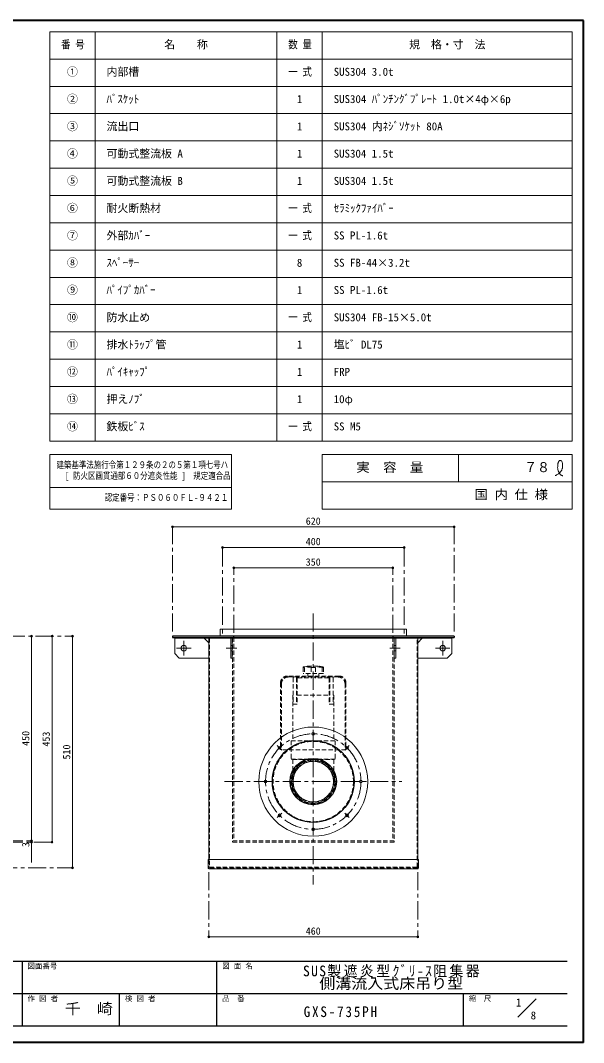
# Model space of a CAD drawing. Units: millimetres at full size, sheet at 1:8. Extents: x -1691 to 1549, y -1119 to 1129.
# Drawn here: x 309 to 1549, y -1119 to 1129 of the extents above; entities that cross this region are included whole.
import ezdxf
from ezdxf.enums import TextEntityAlignment as Align

# ---------------------------------------------------------------- set-up
doc = ezdxf.new("R2010")
doc.units = ezdxf.units.MM
doc.header["$LTSCALE"] = 8
doc.header["$PDMODE"] = 32
doc.header["$PDSIZE"] = 4
doc.linetypes.add('CHAIN1', pattern=[8, 5, -1, 1, -1])
doc.linetypes.add('DASHED1', pattern=[1.8, 1.2, -0.6])
doc.layers.add('0-0_ﾚｲﾔ1', color=4, linetype='Continuous', lineweight=9)
doc.styles.add('ＭＳ ゴシック', font='')
doc.styles.get('ＭＳ ゴシック').set_extended_font_data('MS Gothic')

msp = doc.modelspace()

# ---------------------------------------------------------------- linework, layer by layer
at = {"layer": '0-0_ﾚｲﾔ1', "color": 1, "lineweight": 40}
for p, q in [((1548.863, 1129.091), (-1691.137, 1129.091)), ((1548.863, -1118.909), (1548.863, 1129.091)), ((1548.863, -1118.909), (-1691.137, -1118.909))]:
    msp.add_line(p, q, dxfattribs=at)
at = {"layer": '0-0_ﾚｲﾔ1', "color": 3, "lineweight": 18}
for p, q in [((1523.863, 1104.091), (373.863, 1104.091)), ((373.863, 204.091), (373.863, 1104.091)), ((473.863, 204.091), (473.863, 1104.091)), ((873.863, 204.091), (873.863, 1104.091)), ((973.863, 204.091), (973.863, 1104.091)), ((1523.863, 204.091), (1523.863, 1104.091)), ((1523.863, 1044.091), (373.863, 1044.091)), ((1523.863, 984.091), (373.863, 984.091)), ((1523.863, 924.091), (373.863, 924.091)), ((1523.863, 864.091), (373.863, 864.091)), ((1523.863, 804.091), (373.863, 804.091)), ((1523.863, 744.091), (373.863, 744.091)), ((1523.863, 684.091), (373.863, 684.091)), ((1523.863, 624.091), (373.863, 624.091)), ((1523.863, 564.091), (373.863, 564.091)), ((1523.863, 504.091), (373.863, 504.091)), ((1523.863, 444.091), (373.863, 444.091)), ((1523.863, 384.091), (373.863, 384.091)), ((1523.863, 324.091), (373.863, 324.091)), ((1523.863, 264.091), (373.863, 264.091)), ((1523.863, 204.091), (373.863, 204.091)), ((373.863, 54.091), (373.863, 174.091)), ((973.863, 54.091), (973.863, 174.091)), ((1523.863, 174.091), (973.863, 174.091)), ((1273.863, 174.091), (1273.863, 114.091)), ((1523.863, 54.091), (1523.863, 174.091)), ((1523.863, 114.091), (973.863, 114.091)), ((773.863, 102.091), (373.863, 102.091)), ((773.863, 54.091), (373.863, 54.091)), ((1523.863, 54.091), (973.863, 54.091))]:
    msp.add_line(p, q, dxfattribs=at)
at = {"layer": '0-0_ﾚｲﾔ1', "linetype": 'CHAIN1'}
for p, q in [((643.863, -214.909), (643.863, 15.091)), ((1263.863, -214.909), (1263.863, 15.091)), ((753.863, -199.909), (753.863, -29.909)), ((1153.863, -199.909), (1153.863, -29.909)), ((778.863, -217.909), (778.863, -74.909)), ((1128.863, -217.909), (1128.863, -74.909)), ((953.863, -174.909), (953.863, -771.509)), ((-361.137, -224.909), (423.863, -224.909)), ((668.863, -267.509), (668.863, -235.509)), ((1238.863, -267.509), (1238.863, -235.509)), ((684.863, -251.509), (652.863, -251.509)), ((785.463, -251.509), (762.263, -251.509)), ((1122.263, -251.509), (1145.463, -251.509)), ((1254.863, -251.509), (1222.863, -251.509)), ((874.667, -465.713), (884.566, -475.613)), ((1023.159, -475.613), (1033.059, -465.713)), ((758.863, -544.909), (1148.863, -544.909)), ((884.566, -614.206), (874.667, -624.105)), ((1023.159, -614.206), (1033.059, -624.105)), ((-493.137, -674.909), (333.863, -674.909)), ((-493.137, -677.909), (378.863, -677.909)), ((-441.937, -734.909), (423.863, -734.909)), ((723.863, -744.109), (723.863, -886.509)), ((1183.863, -744.109), (1183.863, -886.509))]:
    msp.add_line(p, q, dxfattribs=at)
at = {"layer": '0-0_ﾚｲﾔ1'}
for p, q in [((1263.863, 15.091), (643.863, 15.091)), ((753.863, -29.909), (1153.863, -29.909)), ((778.863, -74.909), (1128.863, -74.909)), ((333.863, -674.909), (333.863, -224.909)), ((378.863, -224.909), (378.863, -677.909)), ((423.863, -734.909), (423.863, -224.909)), ((713.863, -229.509), (723.863, -239.509)), ((1183.863, -239.509), (1193.863, -229.509)), ((1258.863, -229.509), (1258.863, -263.509)), ((1258.863, -263.509), (1248.863, -273.509)), ((658.863, -273.509), (723.863, -273.509)), ((1248.863, -273.509), (1183.863, -273.509)), ((333.863, -722.909), (333.863, -674.909)), ((1183.863, -886.509), (723.863, -886.509))]:
    msp.add_line(p, q, dxfattribs=at)
at = {"layer": '0-0_ﾚｲﾔ1', "color": 7, "lineweight": 18}
for p, q in [((748.863, -209.909), (748.863, -224.909)), ((1158.863, -209.909), (748.863, -209.909)), ((1158.863, -209.909), (1158.863, -224.909)), ((648.863, -227.909), (648.863, -229.509)), ((1258.863, -229.509), (648.863, -229.509)), ((723.863, -230.309), (723.863, -716.509)), ((775.463, -229.509), (775.463, -273.509)), ((1132.263, -229.509), (1132.263, -273.509)), ((1135.463, -229.509), (1135.463, -273.509)), ((1183.863, -230.309), (1183.863, -716.509)), ((1258.863, -227.909), (1258.863, -229.509)), ((1135.463, -273.509), (1132.263, -273.509)), ((1185.463, -716.509), (722.263, -716.509)), ((722.263, -734.909), (722.263, -716.509)), ((1185.463, -734.909), (1185.463, -716.509)), ((1183.863, -736.509), (723.863, -736.509)), ((1403.885, -1063.315), (1444.291, -1022.909))]:
    msp.add_line(p, q, dxfattribs=at)
at = {"layer": '0-0_ﾚｲﾔ1', "linetype": 'DASHED1'}
for p, q in [((753.863, -209.909), (753.863, -224.909)), ((1153.863, -209.909), (1153.863, -224.909)), ((725.463, -229.509), (725.463, -732.509)), ((772.263, -245.509), (775.463, -245.509)), ((775.863, -229.409), (775.863, -677.909)), ((778.863, -227.909), (778.863, -674.909)), ((1128.863, -227.909), (1128.863, -674.909)), ((1131.863, -229.509), (1131.863, -677.909)), ((1135.463, -245.509), (1132.263, -245.509)), ((1182.263, -732.509), (1182.263, -229.509)), ((772.263, -257.509), (775.463, -257.509)), ((1135.463, -257.509), (1132.263, -257.509)), ((940.167, -291.002), (932.255, -292.737)), ((941.024, -290.909), (966.701, -290.909)), ((967.558, -291.002), (975.47, -292.737)), ((1010.863, -312.909), (896.863, -312.909)), ((931.469, -293.714), (931.469, -306.909)), ((934.46, -293.714), (931.469, -293.714)), ((976.256, -306.909), (931.469, -306.909)), ((934.46, -293.714), (934.46, -306.909)), ((941.863, -306.909), (941.863, -312.909)), ((949.023, -293.714), (949.023, -306.909)), ((958.702, -293.714), (949.023, -293.714)), ((958.702, -293.714), (958.702, -306.909)), ((965.863, -306.909), (965.863, -312.909)), ((973.265, -293.714), (973.265, -306.909)), ((881.863, -327.909), (881.863, -474.909)), ((883.863, -329.909), (883.863, -474.909)), ((1008.863, -314.909), (898.863, -314.909)), ((909.842, -316.409), (909.842, -374.909)), ((917.342, -316.409), (917.342, -374.909)), ((919.641, -316.409), (950.468, -316.409)), ((950.468, -314.909), (950.468, -316.409)), ((957.257, -314.909), (957.257, -316.409)), ((988.084, -316.409), (957.257, -316.409)), ((989.084, -317.409), (989.084, -374.909)), ((990.383, -316.409), (990.383, -374.909)), ((997.883, -316.409), (997.883, -374.909)), ((1023.863, -329.909), (1023.863, -474.909)), ((1025.863, -327.909), (1025.863, -474.909)), ((908.863, -354.909), (908.863, -455.409)), ((908.863, -354.909), (909.842, -354.909)), ((918.641, -354.909), (989.084, -354.909)), ((997.883, -354.909), (998.863, -354.909)), ((998.863, -354.909), (998.863, -455.409)), ((989.084, -374.909), (997.883, -374.909)), ((905.363, -455.409), (1002.363, -455.409)), ((1002.363, -455.409), (1002.363, -495.409)), ((1025.863, -474.909), (881.863, -474.909)), ((905.363, -495.409), (1002.363, -495.409)), ((908.863, -496.409), (998.863, -496.409)), ((908.863, -496.409), (908.863, -544.909)), ((1002.363, -495.409), (998.863, -496.409)), ((998.863, -496.409), (998.863, -544.909)), ((1131.863, -674.909), (775.863, -674.909)), ((1131.863, -677.909), (775.863, -677.909)), ((723.863, -716.509), (723.863, -734.109)), ((1183.863, -734.109), (1183.863, -716.509)), ((1183.063, -734.909), (724.663, -734.909)), ((1181.463, -733.309), (726.263, -733.309)), ((743.863, -733.309), (743.863, -734.909)), ((1163.863, -734.909), (1163.863, -733.309))]:
    msp.add_line(p, q, dxfattribs=at)
at = {"layer": '0-0_ﾚｲﾔ1', "color": 5, "lineweight": 25}
for p, q in [((643.863, -224.909), (643.863, -227.909)), ((1263.863, -224.909), (643.863, -224.909)), ((643.863, -227.909), (1263.863, -227.909)), ((1263.863, -224.909), (1263.863, -227.909))]:
    msp.add_line(p, q, dxfattribs=at)
at = {"layer": '0-0_ﾚｲﾔ1', "color": 6, "lineweight": 25}
for p, q in [((-1655.137, -940.052), (1512.863, -940.052)), ((312.863, -940.052), (312.863, -1082.909)), ((741.434, -1082.909), (741.434, -940.052)), ((1512.863, -1011.481), (-115.709, -1011.481)), ((527.148, -1082.909), (527.148, -1011.481)), ((1284.291, -1082.909), (1284.291, -1011.481)), ((1512.863, -1082.909), (-1655.137, -1082.909))]:
    msp.add_line(p, q, dxfattribs=at)
at = {"layer": '0-0_ﾚｲﾔ1', "color": 3, "lineweight": 18}
for points in [[(773.863, 54.091), (773.863, 174.091), (373.863, 174.091)], [(1486.688, 128.08), (1487.559, 128.581), (1489.054, 129.453), (1490.536, 130.346), (1491.997, 131.275), (1493.427, 132.251), (1494.819, 133.291), (1495.605, 133.927), (1496.182, 134.422), (1497.147, 135.315), (1498.062, 136.257), (1498.913, 137.25), (1499.687, 138.298), (1500.371, 139.401), (1500.721, 140.066), (1500.972, 140.609), (1501.353, 141.569), (1501.669, 142.556), (1501.925, 143.563), (1502.123, 144.583), (1502.268, 145.61), (1502.329, 146.205), (1502.375, 146.822), (1502.42, 147.884), (1502.43, 148.945), (1502.414, 150.009), (1502.384, 151.078), (1502.348, 152.154), (1502.329, 152.783), (1502.311, 153.444), (1502.268, 154.587), (1502.177, 155.721), (1501.998, 156.833), (1501.695, 157.91), (1501.228, 158.938), (1500.867, 159.507), (1500.636, 159.812), (1500.189, 160.308), (1499.691, 160.749), (1499.152, 161.114)], [(1499.152, 161.114), (1498.583, 161.382), (1497.996, 161.53), (1497.651, 161.553), (1497.367, 161.535), (1496.879, 161.429), (1496.402, 161.241), (1495.941, 160.983), (1495.502, 160.669), (1495.094, 160.313), (1494.874, 160.092), (1494.568, 159.746), (1494.108, 159.114), (1493.724, 158.445), (1493.407, 157.745), (1493.146, 157.023), (1492.933, 156.285), (1492.828, 155.853), (1492.711, 155.309), (1492.543, 154.368), (1492.412, 153.422), (1492.308, 152.472), (1492.221, 151.518), (1492.142, 150.562), (1492.097, 150.006), (1492.041, 149.343), (1491.946, 148.2), (1491.867, 147.056), (1491.82, 145.915), (1491.819, 144.777), (1491.88, 143.644), (1491.951, 142.99), (1492.035, 142.423), (1492.228, 141.451), (1492.476, 140.489), (1492.771, 139.537), (1493.107, 138.597), (1493.477, 137.672), (1493.705, 137.143), (1493.875, 136.761)], [(1493.875, 136.761), (1494.179, 136.109), (1494.496, 135.465), (1494.827, 134.826), (1495.173, 134.192), (1495.534, 133.561), (1495.751, 133.196), (1496.011, 132.772), (1496.48, 132.05), (1496.981, 131.351), (1497.519, 130.69), (1498.098, 130.079), (1498.725, 129.532), (1499.113, 129.25), (1499.445, 129.039), (1500.045, 128.715), (1500.673, 128.435), (1501.323, 128.189), (1501.99, 127.966), (1502.665, 127.759), (1503.059, 127.642)]]:
    msp.add_lwpolyline(points, dxfattribs=at)
at = {"layer": '0-0_ﾚｲﾔ1'}
msp.add_lwpolyline([(648.863, -229.509), (648.863, -263.509), (658.863, -273.509)], dxfattribs=at)
at = {"layer": '0-0_ﾚｲﾔ1', "color": 7, "lineweight": 18}
msp.add_lwpolyline([(772.263, -229.509), (772.263, -273.509), (775.463, -273.509)], dxfattribs=at)
at = {"layer": '0-0_ﾚｲﾔ1', "linetype": 'DASHED1'}
for points in [[(973.265, -293.714), (976.256, -293.714), (976.256, -306.909)], [(918.641, -317.409), (918.641, -374.909), (909.842, -374.909)], [(905.363, -455.409), (905.363, -495.409), (908.863, -496.409)]]:
    msp.add_lwpolyline(points, dxfattribs=at)
at = {"layer": '0-0_ﾚｲﾔ1'}
for centre, radius in [((668.863, -251.509), 6), ((1238.863, -251.509), 6), ((953.863, -544.909), 47.5), ((953.863, -544.909), 44.5)]:
    msp.add_circle(centre, radius, dxfattribs=at)
at = {"layer": '0-0_ﾚｲﾔ1', "color": 7, "lineweight": 18}
for centre, radius in [((953.863, -544.909), 120), ((953.863, -439.909), 3), ((879.616, -470.663), 3), ((1028.109, -470.663), 3), ((848.863, -544.909), 3), ((1058.863, -544.909), 3), ((879.616, -619.155), 3), ((1028.109, -619.155), 3), ((953.863, -649.909), 3)]:
    msp.add_circle(centre, radius, dxfattribs=at)
at = {"layer": '0-0_ﾚｲﾔ1', "linetype": 'CHAIN1'}
msp.add_circle((953.863, -544.909), 105, dxfattribs=at)
at = {"layer": '0-0_ﾚｲﾔ1', "color": 5, "lineweight": 25}
for radius in [90, 51]:
    msp.add_circle((953.863, -544.909), radius, dxfattribs=at)
at = {"layer": '0-0_ﾚｲﾔ1', "color": 7, "linetype": 'DASHED1', "lineweight": 18}
msp.add_circle((953.863, -544.909), 88.4, dxfattribs=at)
at = {"layer": '0-0_ﾚｲﾔ1', "linetype": 'DASHED1'}
for radius in [48.5, 45]:
    msp.add_circle((953.863, -544.909), radius, dxfattribs=at)
at = {"layer": '0-0_ﾚｲﾔ1', "color": 7, "lineweight": 18}
for centre, radius, start, end in [((723.063, -230.309), 0.8, 0, 90), ((1184.663, -230.309), 0.8, 90, 180), ((723.863, -734.909), 1.6, 180, 270), ((1183.863, -734.909), 1.6, 270, 0)]:
    msp.add_arc(centre, radius, start, end, dxfattribs=at)
at = {"layer": '0-0_ﾚｲﾔ1', "linetype": 'DASHED1'}
for centre, radius, start, end in [((723.863, -229.509), 1.6, 0, 90), ((774.363, -229.409), 1.5, 0, 90), ((775.863, -227.909), 3, 0, 90), ((1131.863, -227.909), 3, 90, 180), ((1133.363, -229.409), 1.5, 90, 180), ((1183.863, -229.509), 1.6, 90, 180), ((941.024, -294.909), 4, 90, 102.36697), ((966.701, -294.909), 4, 77.63303, 90), ((896.863, -327.909), 15, 90, 180), ((932.469, -293.714), 1, 102.36697, 180), ((941.742, -326.261), 33.352, 77.38992, 102.61008), ((965.984, -326.261), 33.352, 77.38992, 102.61008), ((975.256, -293.714), 1, 0, 77.63303), ((1010.863, -327.909), 15, 0, 90), ((898.863, -329.909), 15, 90, 180), ((911.342, -316.409), 1.5, 90, 180), ((918.842, -316.409), 1.5, 90, 180), ((919.641, -317.409), 1, 90, 180), ((988.084, -317.409), 1, 0, 90), ((988.883, -316.409), 1.5, 0, 90), ((996.383, -316.409), 1.5, 0, 90), ((1008.863, -329.909), 15, 0, 90), ((725.463, -733.309), 1.6, 180, 270), ((724.663, -734.109), 0.8, 180, 270), ((726.263, -732.509), 0.8, 180, 270), ((1181.463, -732.509), 0.8, 270, 0), ((1182.263, -733.309), 1.6, 270, 0), ((1183.063, -734.109), 0.8, 270, 0)]:
    msp.add_arc(centre, radius, start, end, dxfattribs=at)
at = {"layer": '0-0_ﾚｲﾔ1', "color": 1}
for p in [(643.863, 15.091), (1263.863, 15.091), (753.863, -29.909), (1153.863, -29.909), (778.863, -74.909), (1128.863, -74.909), (333.863, -224.909), (378.863, -224.909), (423.863, -224.909), (333.863, -674.909), (333.863, -677.909), (378.863, -677.909), (423.863, -734.909), (723.863, -886.509), (1183.863, -886.509)]:
    msp.add_point(p, dxfattribs=at)

# ---------------------------------------------------------------- texts
at = {"layer": '0-0_ﾚｲﾔ1', "color": 7, "style": 'ＭＳ ゴシック'}
for s, height, width, p in [('番 号', 17.6, 0.85, (398.863, 1062.091)), ('数 量', 17.6, 0.85, (898.863, 1062.091)), ('一 式', 17.6, 0.85, (898.863, 1002.091)), ('一 式', 17.6, 0.85, (898.863, 702.091)), ('一 式', 17.6, 0.85, (898.863, 642.091)), ('一 式', 17.6, 0.85, (898.863, 462.091)), ('一 式', 17.6, 0.85, (898.863, 222.091)), ('建築基準法施行令第１２９条の２の５第１項七号ハ', 14.66, 0.8, (388.863, 140.091)), ('実\u3000容\u3000量', 20.53, 1.05, (1048.863, 130.091)), ('７８', 21.99, 0.95, (1417.863, 129.091)), ('[ 防火区画貫通部６０分遮炎性能 ]\u3000規定適合品', 14.66, 0.8, (406.863, 116.091)), ('国 内 仕 様', 20.53, 1.05, (1308.863, 70.091)), ('認定番号：ＰＳ０６０ＦＬ-９４２１', 14.66, 0.8, (494.863, 68.091)), ('側溝流入式床吊り型', 23.46, 1.1, (967.148, -1007.766)), ('千\u3000崎', 23.46, 1.1, (407.148, -1063.195))]:
    msp.add_text(s, height=height, dxfattribs=dict(at, width=width)).set_placement(p, align=Align.BOTTOM_LEFT)
for s, height, p in [('名\u3000\u3000称', 17.6, (625.863, 1062.091)), ('規\u3000格・寸\u3000法', 17.6, (1164.863, 1062.091)), ('①', 17.6, (411.863, 1002.091)), ('内部槽', 17.6, (498.863, 1002.091)), ('SUS304 3.0t', 17.6, (998.863, 1002.091)), ('②', 17.6, (411.863, 942.091)), ('ﾊﾞｽｹｯﾄ', 17.6, (498.863, 942.091)), ('SUS304 ﾊﾟﾝﾁﾝｸﾞﾌﾟﾚｰﾄ 1.0t×4φ×6p', 17.6, (998.863, 942.091)), ('1', 17.6, (917.863, 942.091)), ('③', 17.6, (411.863, 882.091)), ('流出口', 17.6, (498.863, 882.091)), ('1', 17.6, (917.863, 882.091)), ('SUS304 内ﾈｼﾞｿｹｯﾄ 80A', 17.6, (998.863, 882.091)), ('④', 17.6, (411.863, 822.091)), ('可動式整流板 A', 17.6, (498.863, 822.091)), ('1', 17.6, (917.863, 822.091)), ('SUS304 1.5t', 17.6, (998.863, 822.091)), ('⑤', 17.6, (411.863, 762.091)), ('可動式整流板 B', 17.6, (498.863, 762.091)), ('1', 17.6, (917.863, 762.091)), ('SUS304 1.5t', 17.6, (998.863, 762.091)), ('⑥', 17.6, (411.863, 702.091)), ('耐火断熱材', 17.6, (498.863, 702.091)), ('ｾﾗﾐｯｸﾌｧｲﾊﾞｰ', 17.6, (998.863, 702.091)), ('⑦', 17.6, (411.863, 642.091)), ('外部ｶﾊﾞｰ', 17.6, (498.863, 642.091)), ('SS PL-1.6t', 17.6, (998.863, 642.091)), ('⑧', 17.6, (411.863, 582.091)), ('ｽﾍﾟｰｻｰ', 17.6, (498.863, 582.091)), ('8', 17.6, (917.863, 582.091)), ('SS FB-44×3.2t', 17.6, (998.863, 582.091)), ('⑨', 17.6, (411.863, 522.091)), ('ﾊﾟｲﾌﾟｶﾊﾞｰ', 17.6, (498.863, 522.091)), ('1', 17.6, (917.863, 522.091)), ('SS PL-1.6t', 17.6, (998.863, 522.091)), ('⑩', 17.6, (411.863, 462.091)), ('防水止め', 17.6, (498.863, 462.091)), ('SUS304 FB-15×5.0t', 17.6, (998.863, 462.091)), ('⑪', 17.6, (411.863, 402.091)), ('排水ﾄﾗｯﾌﾟ管', 17.6, (498.863, 402.091)), ('塩ﾋﾞ DL75', 17.6, (998.863, 402.091)), ('1', 17.6, (917.863, 402.091)), ('⑫', 17.6, (411.863, 342.091)), ('ﾊﾟｲｷｬｯﾌﾟ', 17.6, (498.863, 342.091)), ('1', 17.6, (917.863, 342.091)), ('FRP', 17.6, (998.863, 342.091)), ('⑬', 17.6, (411.863, 282.091)), ('押えﾉﾌﾞ', 17.6, (498.863, 282.091)), ('1', 17.6, (917.863, 282.091)), ('10φ', 17.6, (998.863, 282.091)), ('⑭', 17.6, (411.863, 222.091)), ('鉄板ﾋﾞｽ', 17.6, (498.863, 222.091)), ('SS M5', 17.6, (998.863, 222.091)), ('620', 16.13, (937.363, 15.091)), ('400', 16.13, (937.363, -29.909)), ('350', 16.13, (937.363, -74.909)), ('460', 16.13, (937.363, -886.509)), ('図面番号', 11.73, (324.863, -960.052)), ('図 面 名', 11.73, (753.434, -960.052)), ('作 図 者', 11.73, (324.863, -1031.481)), ('検 図 者', 11.73, (539.148, -1031.481)), ('品\u3000番', 11.73, (753.434, -1031.481)), ('縮\u3000尺', 11.73, (1296.291, -1031.481)), ('1', 17.6, (1399.821, -1044.928)), ('8', 17.6, (1432.397, -1073.232))]:
    msp.add_text(s, height=height, dxfattribs=at).set_placement(p, align=Align.BOTTOM_LEFT)
for s, p in [('450', (333.863, -466.409)), ('453', (378.863, -467.909)), ('510', (423.863, -496.409)), ('3', (333.863, -688.909))]:
    msp.add_text(s, height=16.13, rotation=90, dxfattribs=at).set_placement(p, align=Align.BOTTOM_LEFT)
at = {"layer": '0-0_ﾚｲﾔ1', "color": 7, "char_height": 23.46, "attachment_point": 7, "style": 'ＭＳ ゴシック'}
for s, insert in [('\\T1.18;\\W0.95;SUS製遮炎型ｸﾞﾘ-ｽ阻集器', (931.148, -975.766)), ('\\T1.28;\\W0.9;GXS-735PH', (932.863, -1063.195))]:
    msp.add_mtext(s, dxfattribs=dict(at, insert=insert))

doc.saveas('drawing.dxf')
